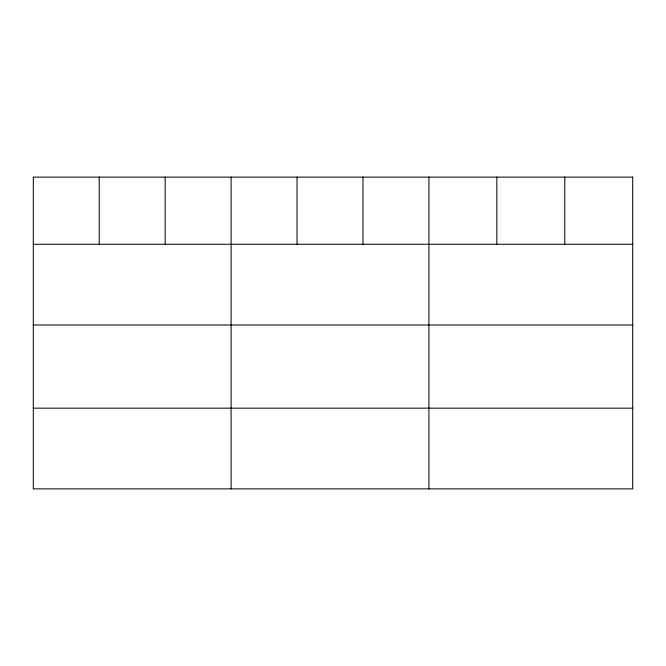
<?xml version="1.0" encoding="UTF-8"?>
<svg xmlns="http://www.w3.org/2000/svg" width="666" height="666" viewBox="0 0 666 666"><rect width="100%" height="100%" fill="white"/><g stroke="black" fill="none" stroke-linecap="round" stroke-linejoin="round"><path stroke-width="1" d="M33.3 244.28L632.7 244.28M33.3 325L632.7 325M33.3 408.158L632.7 408.158M564.768 177.123L564.768 244.28M496.836 177.123L496.836 244.28M428.904 177.123L428.904 488.877M362.97 177.123L362.97 244.28M297.036 177.123L297.036 244.28M231.102 177.123L231.102 488.877M165.168 177.123L165.168 244.28M99.234 177.123L99.234 244.28M632.7 177.123L33.3 177.123L33.3 488.877L632.7 488.877L632.7 177.123"/></g></svg>
